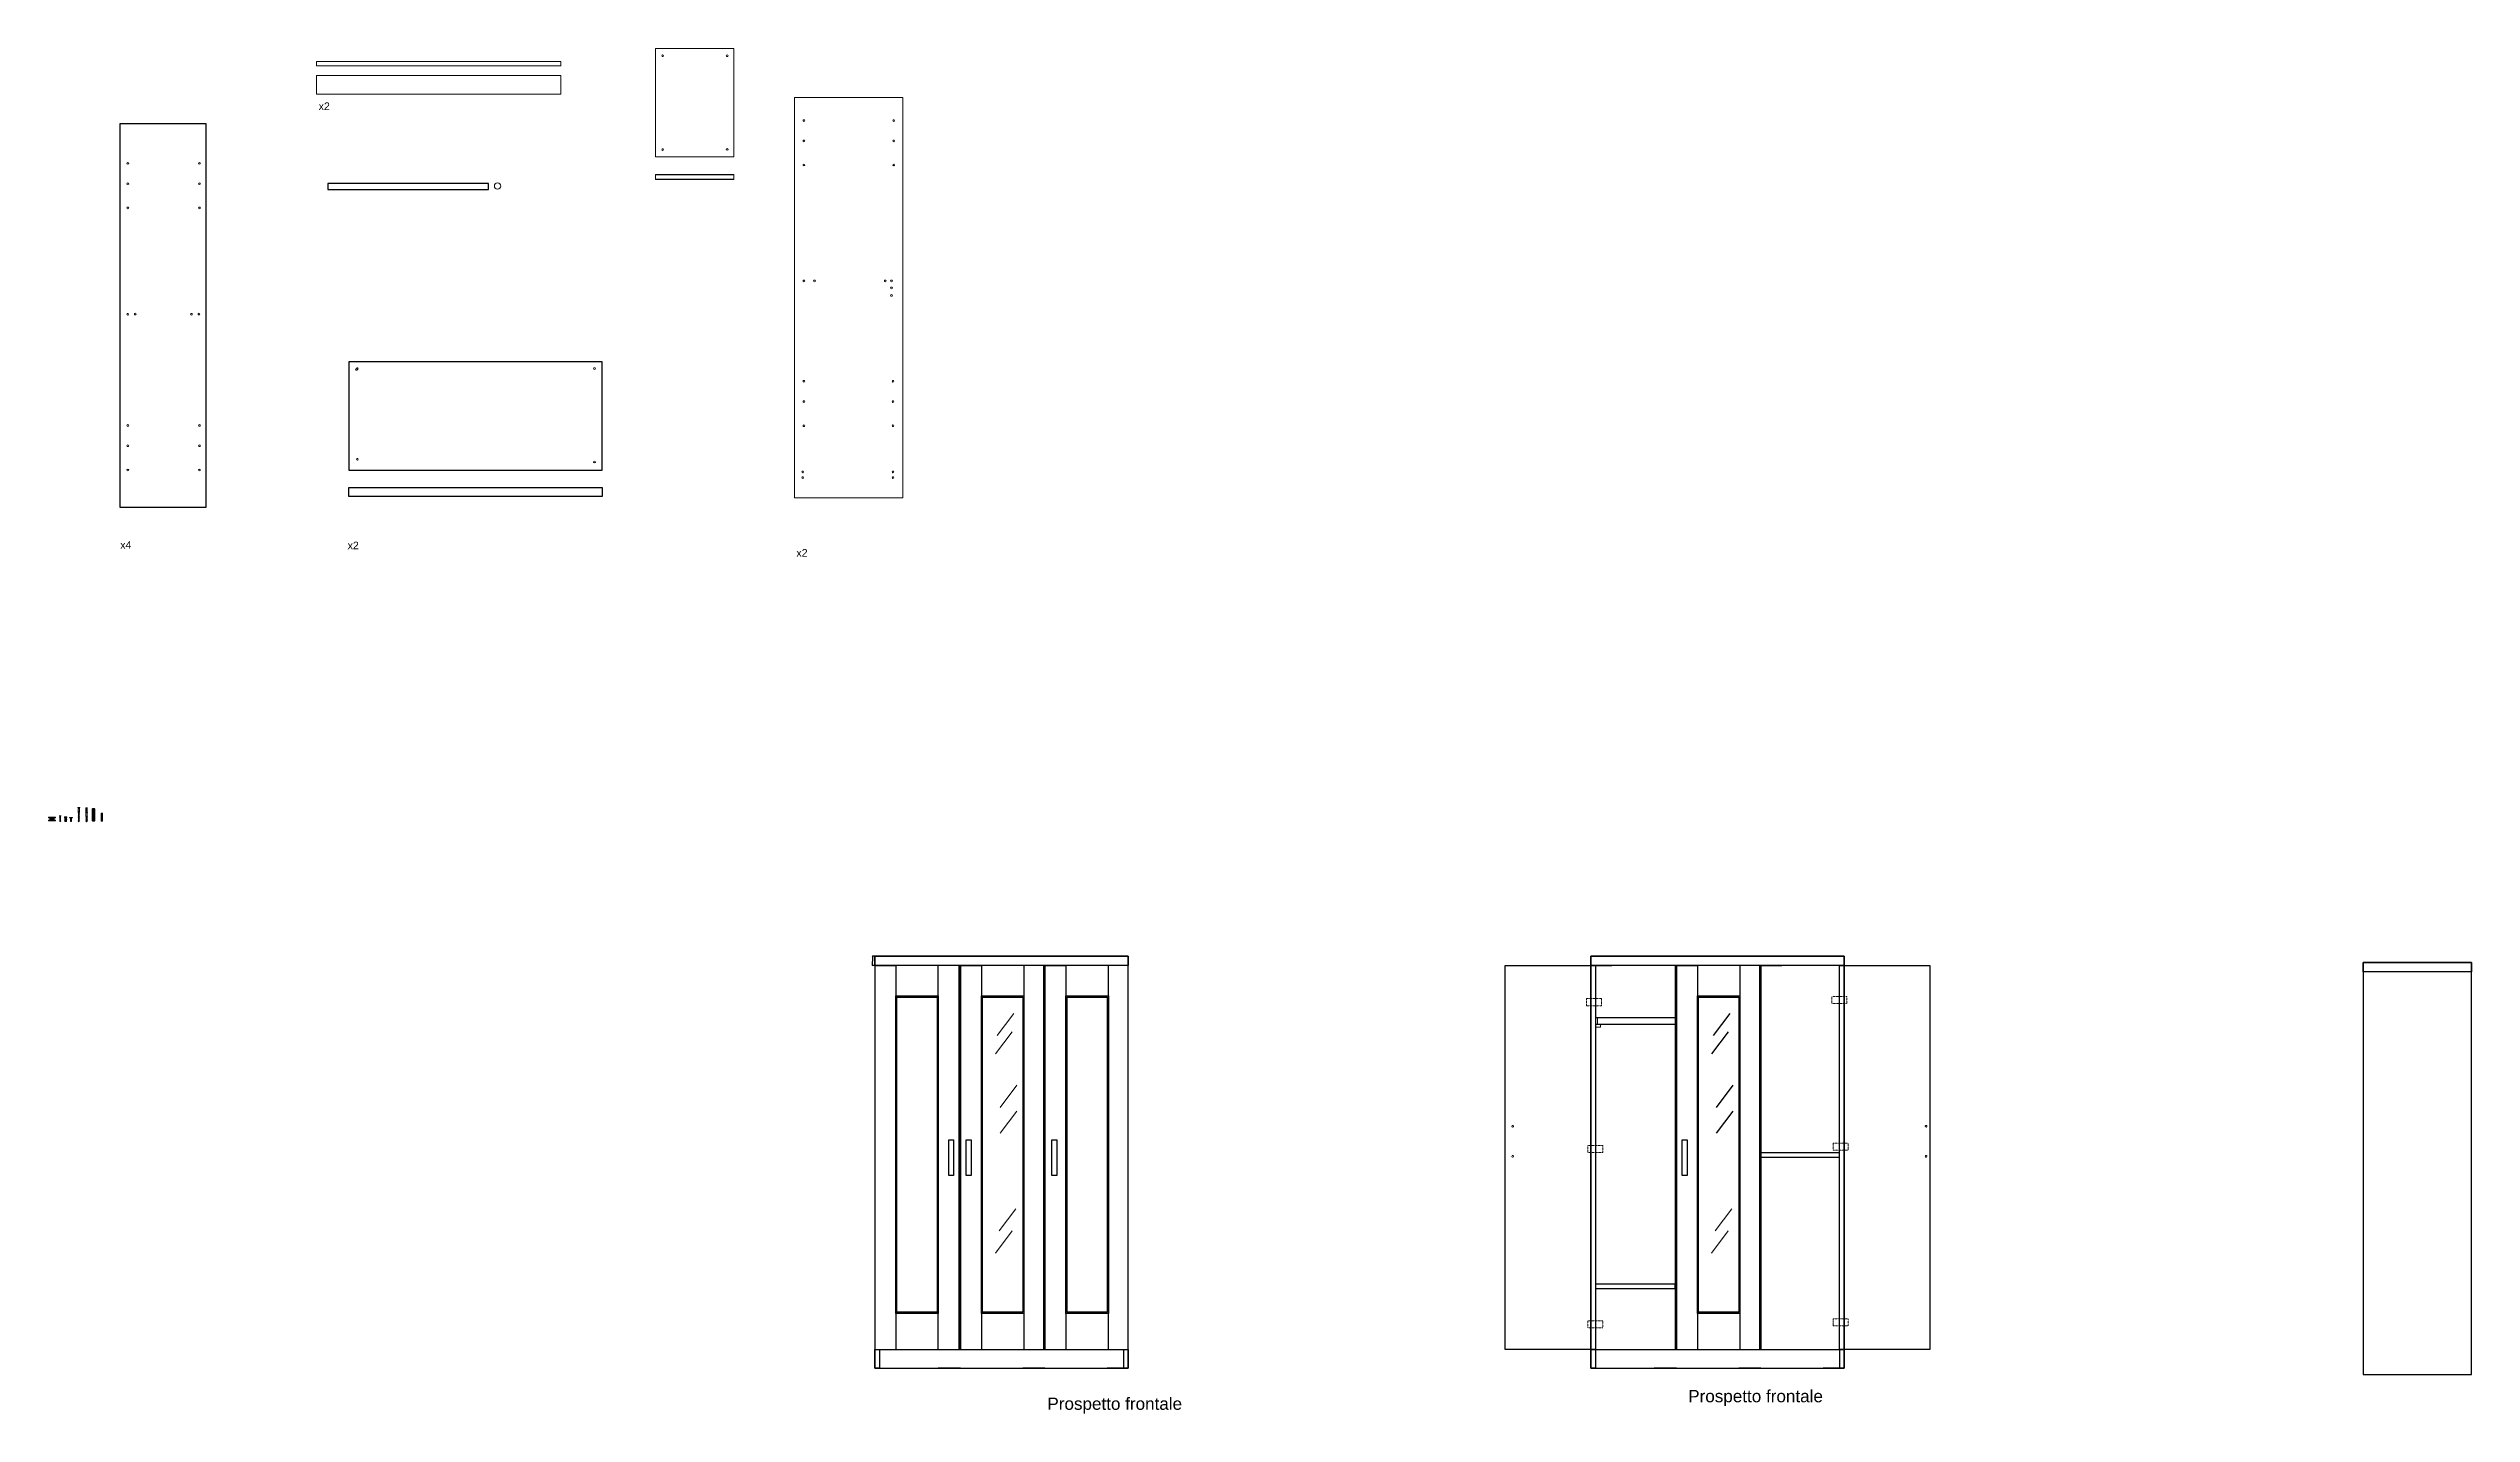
# Model space of a CAD drawing. Header units: millimetres. Extents: x -3423 to 18014, y 42 to 23746.
# Drawn here: x -3423 to 7759, y 6739 to 13034 of the extents above; entities that cross this region are included whole.
import ezdxf

# ---------------------------------------------------------------- set-up
doc = ezdxf.new("R2010")
doc.units = ezdxf.units.MM
doc.header["$MEASUREMENT"] = 0
doc.linetypes.add('HIDDEN', pattern=[0.375, 0.25, -0.125])
for name, color, linetype, lineweight in [('Arredi', 3, 'Continuous', 25), ('Dettagli', 210, 'Continuous', 5), ('quote', 2, 'Continuous', 9), ('Tratteggi', 2, 'HIDDEN', 15), ('Viti', 2, 'Continuous', 15)]:
    doc.layers.add(name, color=color, linetype=linetype, lineweight=lineweight)
doc.layers.add('Testo', color=1, linetype='Continuous')
doc.styles.add('E-ROMANS', font='romans.shx', dxfattribs={"width": 0.8})
doc.styles.get("Standard").update_dxf_attribs({"font": 'Arial.ttf'})
doc.dimstyles.new('E-0050_TICK_18', dxfattribs={"dimscale": 0.001, "dimtxt": 90, "dimasz": 90, "dimexe": 45, "dimexo": 30, "dimgap": 45, "dimtad": 0, "dimzin": 0, "dimdsep": 46, "dimtxsty": 'E-ROMANS', "dimblk": 'OBLIQUE', "dimcen": 45, "dimclrd": 256, "dimclre": 256, "dimclrt": 256, "dimadec": 0, "dimazin": 0, "dimtfac": 1, "dimtmove": 1, "dimatfit": 3, "dimldrblk": 'OPEN90', "dimfxl": 1, "dimtfill": 1, "dimtolj": 1, "dimtzin": 0, "dimarcsym": 0})

# ---------------------------------------------------------------- blocks, each defined once
blk = doc.blocks.new('_Oblique')
at = {"color": 0, "linetype": 'ByBlock', "lineweight": -2}
blk.add_line((-0.5, -0.5), (0.5, 0.5), dxfattribs=at)
blk = doc.blocks.new('*D34')
at = {"layer": 'quote', "lineweight": -2, "transparency": 16777216}
for p, q in [((389, 8848), (379, 8848)), ((380, 8848), (380, 8828)), ((389, 8805), (379, 8805)), ((380, 8805), (380, 8824))]:
    blk.add_line(p, q, dxfattribs=at)
at = {"layer": 'quote', "lineweight": -2, "transparency": 16777216, "xscale": 2.7, "yscale": 2.7, "zscale": 2.7}
for p, rotation in [((380, 8848), 90), ((380, 8805), 270)]:
    blk.add_blockref('_Oblique', p, dxfattribs=dict(at, rotation=rotation))
at = {"layer": 'quote', "transparency": 16777216, "insert": (380, 8826), "char_height": 2.7, "attachment_point": 5, "rotation": 90, "style": 'E-ROMANS', "bg_fill": 3, "box_fill_scale": 1.25, "bg_fill_color": 256, "bg_fill_true_color": 13158600, "bg_fill_transparency": 0}
blk.add_mtext('\\A1;4', dxfattribs=at)
at = {"layer": 'Defpoints', "color": 0, "transparency": 16777216}
for p in [(390, 8848), (380, 8805), (390, 8805)]:
    blk.add_point(p, dxfattribs=at)
blk = doc.blocks.new('_Open90')
at = {"color": 0, "linetype": 'ByBlock', "lineweight": -2}
for p, q in [((0, 0), (-1, 0)), ((-0.5, 0.5), (0, 0)), ((0, 0), (-0.5, -0.5))]:
    blk.add_line(p, q, dxfattribs=at)

msp = doc.modelspace()

# ---------------------------------------------------------------- linework, layer by layer
at = {"layer": 'Arredi'}
for p, q in [((390.222, 8805.136), (487.222, 8805.136)), ((487.222, 8805.136), (487.222, 7033.178)), ((683.222, 7033.178), (683.222, 8805.136)), ((780.222, 8805.136), (780.222, 7033.178)), ((785.577, 8805.136), (882.577, 8805.136)), ((882.577, 8805.136), (882.577, 7033.178)), ((1078.577, 8805.136), (1078.577, 7033.178)), ((1170.222, 7033.178), (1170.222, 8805.136)), ((1175.577, 8805.136), (1272.577, 8805.136)), ((1272.577, 8805.136), (1272.577, 7033.178)), ((1468.577, 7033.178), (1468.577, 8805.136)), ((3694.514, 8805.136), (3791.514, 8805.136)), ((4084.514, 8805.136), (4084.514, 7033.178)), ((4089.869, 8805.136), (4186.869, 8805.136)), ((4186.869, 8805.136), (4186.869, 7033.178)), ((4382.869, 8805.136), (4382.869, 7033.178)), ((4474.514, 7033.178), (4474.514, 8805.136)), ((4479.869, 8805.136), (4576.869, 8805.136)), ((4328.025, 8499.152), (4251.452, 8397.089)), ((4336.533, 8584.205), (4259.961, 8482.142)), ((4349.295, 8252.499), (4272.723, 8150.436)), ((4349.295, 8133.426), (4272.723, 8031.362)), ((390.222, 7033.178), (1560.222, 7033.178)), ((390.222, 7033.178), (390.222, 7033.178)), ((780.222, 6947.616), (683.222, 6947.616)), ((1170.222, 6947.616), (1073.222, 6947.616)), ((1560.222, 6947.616), (1463.222, 6947.616)), ((3694.514, 7033.178), (4864.514, 7033.178)), ((3694.514, 7033.178), (3694.514, 7033.178)), ((4084.514, 6947.616), (3987.514, 6947.616)), ((4474.514, 6947.616), (4377.514, 6947.616)), ((4864.514, 6947.616), (4767.514, 6947.616))]:
    msp.add_line(p, q, dxfattribs=at)
at = {"layer": 'Arredi', "color": 0}
for points in [[(-3092.416, 12688.608), (-2697.061, 12688.608), (-2697.061, 10916.65), (-3092.416, 10916.65)], [(-2037.611, 11009.649), (-867.611, 11009.649), (-867.611, 10967.169), (-2037.611, 10967.169)]]:
    msp.add_lwpolyline(points, close=True, dxfattribs=at)
for points in [[(-622.038, 12452.791), (-260.408, 12452.791)], [(-260.408, 12429.777), (-622.038, 12429.777)], [(-1392.751, 12383.031), (-1392.751, 12412.032), (-2133.672, 12412.032), (-2133.672, 12383.031), (-2133.66, 12383.031)], [(-2133.672, 12383.031), (-1392.751, 12383.031)]]:
    msp.add_lwpolyline(points, dxfattribs=at)
at = {"layer": 'Arredi'}
for points in [[(-2037.611, 11088.701), (-867.611, 11088.701), (-867.611, 11588.701), (-2037.611, 11588.701)], [(390.222, 6947.616), (1560.222, 6947.616), (1560.222, 8847.616), (390.222, 8847.616)], [(390.222, 8847.616), (1560.222, 8847.616), (1560.222, 8805.136), (390.222, 8805.136)], [(3694.514, 6947.616), (4864.514, 6947.616), (4864.514, 8847.616), (3694.514, 8847.616)], [(3694.514, 8847.616), (4864.514, 8847.616), (4864.514, 8805.136), (3694.514, 8805.136)], [(3299.159, 8805.136), (3694.514, 8805.136), (3694.514, 7033.178), (3299.159, 7033.178)], [(3694.514, 8805.136), (3715.933, 8805.136), (3715.933, 7033.178), (3694.514, 7033.178)], [(4864.514, 7033.178), (4841.5, 7033.178), (4841.5, 8805.136), (4864.514, 8805.136)], [(4864.514, 8805.136), (5259.869, 8805.136), (5259.869, 7033.178), (4864.514, 7033.178)], [(7259.027, 8818.057), (7259.027, 6918.057), (7759.027, 6918.057), (7759.027, 8818.057)], [(7259.027, 8818.057), (7759.027, 8818.057), (7759.027, 8775.577), (7259.027, 8775.577)], [(487.222, 8664.438), (683.222, 8664.438), (683.222, 7200.535), (487.222, 7200.535)], [(492.577, 8659.083), (677.867, 8659.083), (677.867, 7205.89), (492.577, 7205.89)], [(882.577, 8664.438), (1078.577, 8664.438), (1078.577, 7200.535), (882.577, 7200.535)], [(887.932, 8659.083), (1073.222, 8659.083), (1073.222, 7205.89), (887.932, 7205.89)], [(1272.577, 8664.438), (1468.577, 8664.438), (1468.577, 7200.535), (1272.577, 7200.535)], [(1277.932, 8659.083), (1463.222, 8659.083), (1463.222, 7205.89), (1277.932, 7205.89)], [(4186.869, 8664.438), (4382.869, 8664.438), (4382.869, 7200.535), (4186.869, 7200.535)], [(4192.224, 8659.083), (4377.514, 8659.083), (4377.514, 7205.89), (4192.224, 7205.89)], [(731.456, 8000.292), (754.191, 8000.292), (754.191, 7836.329), (731.456, 7836.329)], [(811.609, 8000.292), (834.343, 8000.292), (834.343, 7836.329), (811.609, 7836.329)], [(1206.964, 8000.292), (1229.698, 8000.292), (1229.698, 7836.329), (1206.964, 7836.329)], [(4115.9, 8000.292), (4138.635, 8000.292), (4138.635, 7836.329), (4115.9, 7836.329)], [(411.642, 6947.616), (390.222, 6947.616), (390.222, 7033.178), (411.642, 7033.178)], [(1560.222, 6947.616), (1538.803, 6947.616), (1538.803, 7033.178), (1560.222, 7033.178)], [(3715.933, 6947.616), (3694.514, 6947.616), (3694.514, 7033.178), (3715.933, 7033.178)], [(4864.514, 6947.616), (4843.095, 6947.616), (4843.095, 7033.178), (4864.514, 7033.178)]]:
    msp.add_lwpolyline(points, close=True, dxfattribs=at)
for points in [[(780.222, 7033.178), (780.222, 8805.136), (785.577, 8805.136), (785.577, 7033.178)], [(1170.222, 7033.178), (1170.222, 8805.136), (1175.577, 8805.136), (1175.577, 7033.178)], [(4084.514, 8805.136), (4089.869, 8805.136), (4089.869, 7033.178)], [(4474.514, 7033.178), (4474.514, 8805.136), (4479.869, 8805.136), (4479.869, 7033.178)], [(4084.514, 8563.129), (3715.658, 8563.129), (3715.658, 8534.128), (4084.514, 8534.128)], [(4479.869, 7941.692), (4841.5, 7941.692)], [(4864.514, 7941.692), (4864.514, 7918.678)], [(4841.5, 7918.678), (4479.869, 7918.678)], [(3715.933, 7336.821), (4084.514, 7336.821)], [(4084.514, 7313.807), (3715.933, 7313.807)], [(4084.514, 7313.807), (4084.514, 7336.821)], [(785.577, 6947.616), (780.222, 6947.616)], [(1175.577, 6947.616), (1170.222, 6947.617)], [(4089.869, 6947.616), (4084.514, 6947.616)], [(4479.869, 6947.616), (4474.514, 6947.617)]]:
    msp.add_lwpolyline(points, dxfattribs=at)
at = {"layer": 'Dettagli', "color": 0}
for p, q in [((-1058.319, 12973.841), (-2185.481, 12973.841)), ((-2185.481, 12973.841), (-2185.481, 12953.841)), ((-1058.319, 12953.841), (-1058.319, 12973.841)), ((-2185.481, 12953.841), (-1058.319, 12953.841)), ((519.499, 12808.223), (519.499, 10961.246)), ((-622.038, 12452.791), (-622.038, 12429.777)), ((-260.408, 12452.791), (-260.408, 12429.777)), ((-3286.324, 9516.121), (-3279.342, 9516.121)), ((-3286.324, 9515.587), (-3279.342, 9515.587)), ((-3284.768, 9469.994), (-3284.768, 9509.685)), ((-3284.768, 9509.685), (-3280.854, 9509.685)), ((-3280.854, 9509.685), (-3280.854, 9495.448)), ((-3280.825, 9470.203), (-3280.854, 9509.685)), ((-3250.035, 9531.1), (-3250.035, 9532.172)), ((-3250.035, 9529.721), (-3250.035, 9530.762)), ((-3250.035, 9528.525), (-3250.035, 9529.383)), ((-3250.035, 9527.329), (-3250.035, 9528.187)), ((-3250.035, 9526.133), (-3250.035, 9526.991)), ((-3250.035, 9525.07), (-3250.035, 9525.795)), ((-3250.035, 9523.874), (-3250.035, 9524.732)), ((-3250.035, 9522.678), (-3250.035, 9523.536)), ((-3250.035, 9521.615), (-3250.035, 9522.34)), ((-3250.035, 9520.552), (-3250.035, 9521.276)), ((-3250.035, 9519.621), (-3250.035, 9520.213)), ((-3250.035, 9518.691), (-3250.035, 9519.283)), ((-3250.035, 9517.761), (-3250.035, 9518.353)), ((-3250.035, 9516.831), (-3250.035, 9517.423)), ((-3250.035, 9515.9), (-3250.035, 9516.492)), ((-3250.035, 9514.97), (-3250.035, 9515.562)), ((-3250.035, 9514.173), (-3250.035, 9514.632)), ((-3250.035, 9513.243), (-3250.035, 9513.835)), ((-3250.035, 9512.445), (-3250.035, 9512.904)), ((-3250.035, 9511.648), (-3250.035, 9512.107)), ((-3250.035, 9511.07), (-3250.035, 9511.31)), ((-3244.204, 9511.07), (-3244.204, 9532.172)), ((-3221.655, 9473.657), (-3221.655, 9526.044)), ((-3221.655, 9526.044), (-3209.931, 9526.044)), ((-3219.305, 9524.371), (-3219.305, 9475.33)), ((-3216.95, 9524.371), (-3216.95, 9475.33)), ((-3214.595, 9524.371), (-3214.595, 9475.33)), ((-3212.24, 9524.371), (-3212.24, 9475.33)), ((-3209.931, 9526.044), (-3209.931, 9473.129)), ((-3180.593, 9472.488), (-3180.593, 9505.957)), ((-3180.593, 9505.957), (-3173.103, 9505.957)), ((-3179.092, 9504.888), (-3179.092, 9473.557)), ((-3177.588, 9504.888), (-3177.588, 9473.557)), ((-3176.083, 9504.888), (-3176.083, 9473.557)), ((-3174.578, 9504.888), (-3174.578, 9473.557)), ((-3173.103, 9505.957), (-3173.103, 9472.151)), ((-3371.361, 9493.052), (-3374.362, 9495.387)), ((-3374.362, 9495.387), (-3365.026, 9495.387)), ((-3371.361, 9469.579), (-3371.361, 9493.052)), ((-3371.361, 9469.579), (-3367.416, 9469.579)), ((-3365.026, 9495.387), (-3367.489, 9493.087)), ((-3367.416, 9469.579), (-3367.442, 9493.13)), ((-3321.191, 9483.616), (-3322.172, 9483.053)), ((-3322.172, 9483.053), (-3321.166, 9482.935)), ((-3321.191, 9481.322), (-3322.172, 9480.759)), ((-3322.172, 9480.759), (-3321.166, 9480.641)), ((-3321.191, 9479.027), (-3322.172, 9478.465)), ((-3322.172, 9478.465), (-3321.166, 9478.346)), ((-3321.191, 9476.733), (-3322.172, 9476.171)), ((-3322.172, 9476.171), (-3321.166, 9476.052)), ((-3321.191, 9474.439), (-3322.172, 9473.876)), ((-3322.172, 9473.876), (-3321.166, 9473.758)), ((-3321.191, 9472.145), (-3322.172, 9471.582)), ((-3322.172, 9471.582), (-3321.166, 9471.463)), ((-3321.191, 9469.85), (-3322.172, 9469.288)), ((-3322.172, 9469.288), (-3321.166, 9469.169)), ((-3321.191, 9485.127), (-3321.174, 9483.619)), ((-3317.269, 9484.316), (-3321.191, 9483.616)), ((-3317.269, 9482.022), (-3321.191, 9481.322)), ((-3317.269, 9479.728), (-3321.191, 9479.027)), ((-3317.269, 9477.434), (-3321.191, 9476.733)), ((-3317.269, 9475.139), (-3321.191, 9474.439)), ((-3317.269, 9472.845), (-3321.191, 9472.145)), ((-3317.269, 9470.551), (-3321.191, 9469.85)), ((-3321.166, 9482.935), (-3317.267, 9483.633)), ((-3321.166, 9482.935), (-3321.149, 9481.329)), ((-3321.166, 9480.641), (-3317.267, 9481.339)), ((-3321.166, 9478.346), (-3317.267, 9479.045)), ((-3321.166, 9476.052), (-3317.267, 9476.75)), ((-3321.166, 9473.758), (-3317.267, 9474.456)), ((-3321.166, 9471.463), (-3317.267, 9472.162)), ((-3321.166, 9469.169), (-3317.267, 9469.868)), ((-3321.141, 9480.645), (-3321.123, 9479.039)), ((-3321.116, 9478.355), (-3321.098, 9476.75)), ((-3321.09, 9476.066), (-3321.073, 9474.46)), ((-3321.065, 9473.776), (-3321.047, 9472.17)), ((-3321.04, 9471.486), (-3321.022, 9469.88)), ((-3321.014, 9469.196), (-3317.299, 9469.196)), ((-3317.299, 9469.196), (-3317.298, 9469.862)), ((-3317.296, 9470.546), (-3317.293, 9472.157)), ((-3317.292, 9472.841), (-3317.289, 9474.452)), ((-3317.287, 9475.136), (-3317.284, 9476.747)), ((-3317.283, 9477.431), (-3317.279, 9479.043)), ((-3317.278, 9479.726), (-3317.275, 9481.338)), ((-3317.274, 9482.021), (-3317.27, 9483.633)), ((-3317.269, 9484.316), (-3317.267, 9485.127)), ((-3316.287, 9484.108), (-3317.269, 9484.316)), ((-3316.287, 9481.814), (-3317.269, 9482.022)), ((-3316.287, 9479.52), (-3317.269, 9479.728)), ((-3316.287, 9477.226), (-3317.269, 9477.434)), ((-3316.287, 9474.931), (-3317.269, 9475.139)), ((-3316.287, 9472.637), (-3317.269, 9472.845)), ((-3316.287, 9470.343), (-3317.269, 9470.551)), ((-3317.267, 9483.633), (-3316.287, 9484.108)), ((-3317.267, 9481.339), (-3316.287, 9481.814)), ((-3317.267, 9479.045), (-3316.287, 9479.52)), ((-3317.267, 9476.75), (-3316.287, 9477.226)), ((-3317.267, 9474.456), (-3316.287, 9474.931)), ((-3317.267, 9472.162), (-3316.287, 9472.637)), ((-3317.267, 9469.868), (-3316.287, 9470.343)), ((-3284.727, 9470.01), (-3284.721, 9470.003)), ((-3284.39, 9469.561), (-3282.854, 9467.512)), ((-3282.854, 9467.512), (-3280.857, 9470.134)), ((-3249.2, 9470.112), (-3249.2, 9493.774)), ((-3249.088, 9469.635), (-3247.091, 9467.387)), ((-3247.091, 9467.387), (-3245.256, 9469.835)), ((-3245.257, 9470.816), (-3245.274, 9493.774)), ((-3245.256, 9469.835), (-3245.256, 9470.321)), ((-3209.931, 9473.129), (-3221.655, 9473.657)), ((-3173.103, 9472.151), (-3180.593, 9472.488))]:
    msp.add_line(p, q, dxfattribs=at)
at = {"layer": 'Dettagli'}
for p, q in [((1023.733, 8499.152), (947.161, 8397.089)), ((1032.241, 8584.205), (955.669, 8482.142)), ((1045.003, 8252.499), (968.431, 8150.436)), ((1045.003, 8133.426), (968.431, 8031.362)), ((1040.749, 7682.646), (964.177, 7580.583)), ((4345.041, 7682.646), (4268.469, 7580.583)), ((1023.733, 7580.583), (947.161, 7478.519)), ((4328.025, 7580.583), (4251.452, 7478.519))]:
    msp.add_line(p, q, dxfattribs=at)
at = {"layer": 'Dettagli', "color": 0}
for points in [[(-622.038, 12533.93), (-260.408, 12533.93), (-260.408, 13033.93), (-622.038, 13033.93)], [(-2185.481, 12823.176), (-1058.319, 12823.176), (-1058.319, 12908.738), (-2185.481, 12908.738)], [(-3287.493, 9533.054), (-3278.099, 9533.054), (-3278.099, 9532.054), (-3287.493, 9532.054)], [(-3286.324, 9527.064), (-3279.342, 9527.064), (-3279.342, 9509.768), (-3286.324, 9509.768)], [(-3285.227, 9532.039), (-3280.68, 9532.039), (-3280.68, 9527.064), (-3285.227, 9527.064)], [(-3251.44, 9511.07), (-3242.937, 9511.07), (-3242.937, 9508.883), (-3251.44, 9508.883)], [(-3251.027, 9532.517), (-3243.416, 9532.517), (-3243.416, 9532.172), (-3251.027, 9532.172)], [(-3390.842, 9488.999), (-3423.171, 9488.999), (-3423.171, 9485.846), (-3390.842, 9485.846)], [(-3423.171, 9474.81), (-3390.842, 9474.81), (-3390.842, 9472.333), (-3423.171, 9472.333)], [(-3396.514, 9485.898), (-3417.542, 9485.898), (-3417.542, 9483.143), (-3396.514, 9483.143)], [(-3396.514, 9483.143), (-3417.542, 9483.143), (-3417.542, 9480.389), (-3396.514, 9480.389)], [(-3396.514, 9480.389), (-3417.542, 9480.389), (-3417.542, 9477.634), (-3396.514, 9477.634)], [(-3396.514, 9477.634), (-3417.542, 9477.634), (-3417.542, 9474.879), (-3396.514, 9474.879)], [(-3349.619, 9490.153), (-3337.732, 9490.153), (-3337.732, 9487.979), (-3349.619, 9487.979)], [(-3346.982, 9487.979), (-3340.455, 9487.979), (-3340.455, 9469.122), (-3346.982, 9469.122)], [(-3326.328, 9487.763), (-3312.107, 9487.763), (-3312.107, 9485.163), (-3326.328, 9485.163)]]:
    msp.add_lwpolyline(points, close=True, dxfattribs=at)
for points in [[(519.499, 10961.246), (19.499, 10961.246), (19.499, 12808.223), (519.499, 12808.223)], [(-3286.324, 9507.21), (-3284.824, 9507.261), (-3280.782, 9507.989), (-3279.324, 9508.46), (-3280.824, 9508.477), (-3284.768, 9507.772), (-3286.324, 9507.21)], [(-3286.324, 9504.987), (-3284.824, 9505.038), (-3280.782, 9505.767), (-3279.324, 9506.238), (-3280.824, 9506.254), (-3284.768, 9505.55), (-3286.324, 9504.987)], [(-3251.067, 9530.727), (-3249.567, 9530.778), (-3245.525, 9531.506), (-3244.067, 9531.977), (-3245.567, 9531.994), (-3249.512, 9531.29), (-3251.067, 9530.727)], [(-3251.067, 9529.348), (-3249.567, 9529.399), (-3245.525, 9530.127), (-3244.067, 9530.598), (-3245.567, 9530.615), (-3249.512, 9529.91), (-3251.067, 9529.348)], [(-3251.067, 9528.152), (-3249.567, 9528.203), (-3245.525, 9528.931), (-3244.067, 9529.402), (-3245.567, 9529.419), (-3249.512, 9528.714), (-3251.067, 9528.152)], [(-3251.067, 9526.956), (-3249.567, 9527.007), (-3245.525, 9527.735), (-3244.067, 9528.206), (-3245.567, 9528.223), (-3249.512, 9527.518), (-3251.067, 9526.956)], [(-3251.067, 9525.76), (-3249.567, 9525.811), (-3245.525, 9526.539), (-3244.067, 9527.01), (-3245.567, 9527.027), (-3249.512, 9526.322), (-3251.067, 9525.76)], [(-3251.067, 9524.697), (-3249.567, 9524.747), (-3245.525, 9525.476), (-3244.067, 9525.947), (-3245.567, 9525.963), (-3249.512, 9525.259), (-3251.067, 9524.697)], [(-3251.067, 9523.501), (-3249.567, 9523.552), (-3245.525, 9524.28), (-3244.067, 9524.751), (-3245.567, 9524.768), (-3249.512, 9524.063), (-3251.067, 9523.501)], [(-3251.067, 9522.304), (-3249.567, 9522.355), (-3245.525, 9523.084), (-3244.067, 9523.555), (-3245.567, 9523.571), (-3249.512, 9522.867), (-3251.067, 9522.304)], [(-3251.067, 9521.241), (-3249.567, 9521.292), (-3245.525, 9522.021), (-3244.067, 9522.492), (-3245.567, 9522.508), (-3249.512, 9521.804), (-3251.067, 9521.241)], [(-3251.067, 9520.178), (-3249.567, 9520.229), (-3245.525, 9520.958), (-3244.067, 9521.429), (-3245.567, 9521.445), (-3249.512, 9520.741), (-3251.067, 9520.178)], [(-3251.067, 9519.248), (-3249.567, 9519.299), (-3245.525, 9520.027), (-3244.067, 9520.498), (-3245.567, 9520.515), (-3249.512, 9519.811), (-3251.067, 9519.248)], [(-3251.067, 9518.318), (-3249.567, 9518.369), (-3245.525, 9519.097), (-3244.067, 9519.568), (-3245.567, 9519.585), (-3249.512, 9518.88), (-3251.067, 9518.318)], [(-3251.067, 9517.388), (-3249.567, 9517.439), (-3245.525, 9518.167), (-3244.067, 9518.638), (-3245.567, 9518.655), (-3249.512, 9517.95), (-3251.067, 9517.388)], [(-3251.067, 9516.457), (-3249.567, 9516.508), (-3245.525, 9517.237), (-3244.067, 9517.708), (-3245.567, 9517.724), (-3249.512, 9517.02), (-3251.067, 9516.457)], [(-3251.067, 9515.527), (-3249.567, 9515.578), (-3245.525, 9516.306), (-3244.067, 9516.777), (-3245.567, 9516.794), (-3249.512, 9516.09), (-3251.067, 9515.527)], [(-3251.067, 9514.597), (-3249.567, 9514.648), (-3245.525, 9515.376), (-3244.067, 9515.847), (-3245.567, 9515.864), (-3249.512, 9515.159), (-3251.067, 9514.597)], [(-3251.067, 9513.8), (-3249.567, 9513.851), (-3245.525, 9514.579), (-3244.067, 9515.05), (-3245.567, 9515.067), (-3249.512, 9514.362), (-3251.067, 9513.8)], [(-3251.067, 9512.869), (-3249.567, 9512.92), (-3245.525, 9513.649), (-3244.067, 9514.12), (-3245.567, 9514.136), (-3249.512, 9513.432), (-3251.067, 9512.869)], [(-3251.067, 9512.072), (-3249.567, 9512.123), (-3245.525, 9512.851), (-3244.067, 9513.322), (-3245.567, 9513.339), (-3249.512, 9512.635), (-3251.067, 9512.072)], [(-3251.067, 9511.275), (-3249.567, 9511.326), (-3245.525, 9512.054), (-3244.067, 9512.525), (-3245.567, 9512.542), (-3249.512, 9511.837), (-3251.067, 9511.275)], [(-3250.035, 9511.07), (-3244.204, 9511.07)], [(-3244.204, 9508.883), (-3244.204, 9493.774), (-3250.035, 9493.774), (-3250.035, 9508.883)], [(-3245.824, 9511.07), (-3245.525, 9511.124), (-3244.067, 9511.595), (-3245.567, 9511.612), (-3248.599, 9511.07)], [(-3221.655, 9526.044), (-3218.644, 9529.282), (-3212.899, 9529.282), (-3209.931, 9526.044)], [(-3180.593, 9505.957), (-3178.67, 9508.026), (-3175, 9508.026), (-3173.103, 9505.957)], [(-3372.916, 9488.034), (-3371.416, 9488.085), (-3367.375, 9488.814), (-3365.916, 9489.285), (-3367.416, 9489.301), (-3371.361, 9488.597), (-3372.916, 9488.034)], [(-3372.916, 9483.59), (-3371.416, 9483.641), (-3367.375, 9484.369), (-3365.916, 9484.84), (-3367.416, 9484.857), (-3371.361, 9484.153), (-3372.916, 9483.59)], [(-3372.916, 9479.146), (-3371.416, 9479.197), (-3367.375, 9479.925), (-3365.916, 9480.396), (-3367.416, 9480.413), (-3371.361, 9479.708), (-3372.916, 9479.146)], [(-3372.916, 9474.701), (-3371.416, 9474.752), (-3367.375, 9475.48), (-3365.916, 9475.951), (-3367.416, 9475.968), (-3371.361, 9475.264), (-3372.916, 9474.701)], [(-3372.916, 9470.257), (-3371.416, 9470.308), (-3367.375, 9471.036), (-3365.916, 9471.507), (-3367.416, 9471.524), (-3371.361, 9470.819), (-3372.916, 9470.257)], [(-3348.621, 9484.6), (-3346.982, 9485.377), (-3340.423, 9486.548), (-3338.783, 9486.52), (-3340.423, 9485.726), (-3346.982, 9484.554), (-3348.621, 9484.6)], [(-3348.621, 9481.055), (-3346.982, 9481.832), (-3340.423, 9483.003), (-3338.783, 9482.975), (-3340.423, 9482.181), (-3346.982, 9481.009), (-3348.621, 9481.055)], [(-3348.621, 9477.51), (-3346.982, 9478.287), (-3340.423, 9479.458), (-3338.783, 9479.43), (-3340.423, 9478.636), (-3346.982, 9477.464), (-3348.621, 9477.51)], [(-3348.621, 9473.965), (-3346.982, 9474.742), (-3340.423, 9475.913), (-3338.783, 9475.885), (-3340.423, 9475.091), (-3346.982, 9473.919), (-3348.621, 9473.965)], [(-3348.621, 9470.42), (-3346.982, 9471.196), (-3340.423, 9472.368), (-3338.783, 9472.34), (-3340.423, 9471.546), (-3346.982, 9470.374), (-3348.621, 9470.42)], [(-3286.324, 9502.765), (-3284.824, 9502.816), (-3280.782, 9503.544), (-3279.324, 9504.015), (-3280.824, 9504.032), (-3284.768, 9503.328), (-3286.324, 9502.765)], [(-3286.324, 9500.543), (-3284.824, 9500.594), (-3280.782, 9501.322), (-3279.324, 9501.793), (-3280.824, 9501.81), (-3284.768, 9501.105), (-3286.324, 9500.543)], [(-3286.324, 9498.321), (-3284.824, 9498.372), (-3280.782, 9499.1), (-3279.324, 9499.571), (-3280.824, 9499.588), (-3284.768, 9498.883), (-3286.324, 9498.321)], [(-3286.324, 9496.098), (-3284.824, 9496.149), (-3280.782, 9496.878), (-3279.324, 9497.349), (-3280.824, 9497.365), (-3284.768, 9496.661), (-3286.324, 9496.098)], [(-3286.324, 9493.876), (-3284.824, 9493.927), (-3280.782, 9494.655), (-3279.324, 9495.126), (-3280.824, 9495.143), (-3284.768, 9494.439), (-3286.324, 9493.876)], [(-3286.324, 9491.654), (-3284.824, 9491.705), (-3280.782, 9492.433), (-3279.324, 9492.904), (-3280.824, 9492.921), (-3284.768, 9492.217), (-3286.324, 9491.654)], [(-3286.324, 9489.432), (-3284.824, 9489.483), (-3280.782, 9490.211), (-3279.324, 9490.682), (-3280.824, 9490.699), (-3284.768, 9489.994), (-3286.324, 9489.432)], [(-3286.324, 9487.21), (-3284.824, 9487.261), (-3280.782, 9487.989), (-3279.324, 9488.46), (-3280.824, 9488.477), (-3284.768, 9487.772), (-3286.324, 9487.21)], [(-3286.324, 9484.987), (-3284.824, 9485.038), (-3280.782, 9485.767), (-3279.324, 9486.238), (-3280.824, 9486.254), (-3284.768, 9485.55), (-3286.324, 9484.987)], [(-3286.324, 9482.765), (-3284.824, 9482.816), (-3280.782, 9483.544), (-3279.324, 9484.015), (-3280.824, 9484.032), (-3284.768, 9483.328), (-3286.324, 9482.765)], [(-3286.324, 9480.543), (-3284.824, 9480.594), (-3280.782, 9481.322), (-3279.324, 9481.793), (-3280.824, 9481.81), (-3284.768, 9481.105), (-3286.324, 9480.543)], [(-3286.324, 9478.321), (-3284.824, 9478.372), (-3280.782, 9479.1), (-3279.324, 9479.571), (-3280.824, 9479.588), (-3284.768, 9478.883), (-3286.324, 9478.321)], [(-3286.324, 9476.098), (-3284.824, 9476.149), (-3280.782, 9476.878), (-3279.324, 9477.349), (-3280.824, 9477.365), (-3284.768, 9476.661), (-3286.324, 9476.098)], [(-3286.324, 9473.876), (-3284.824, 9473.927), (-3280.782, 9474.655), (-3279.324, 9475.126), (-3280.824, 9475.143), (-3284.768, 9474.439), (-3286.324, 9473.876)], [(-3286.324, 9471.654), (-3284.824, 9471.705), (-3280.782, 9472.433), (-3279.324, 9472.904), (-3280.824, 9472.921), (-3284.768, 9472.217), (-3286.324, 9471.654)], [(-3286.324, 9469.432), (-3284.824, 9469.483), (-3280.782, 9470.211), (-3279.324, 9470.682), (-3280.824, 9470.699), (-3284.768, 9469.994), (-3286.324, 9469.432)], [(-3250.755, 9491.771), (-3249.255, 9491.822), (-3245.213, 9492.551), (-3243.755, 9493.022), (-3245.255, 9493.038), (-3249.2, 9492.334), (-3250.755, 9491.771)], [(-3250.755, 9489.549), (-3249.255, 9489.6), (-3245.213, 9490.328), (-3243.755, 9490.799), (-3245.255, 9490.816), (-3249.2, 9490.112), (-3250.755, 9489.549)], [(-3250.755, 9487.327), (-3249.255, 9487.378), (-3245.213, 9488.106), (-3243.755, 9488.577), (-3245.255, 9488.594), (-3249.2, 9487.889), (-3250.755, 9487.327)], [(-3250.755, 9485.105), (-3249.255, 9485.156), (-3245.213, 9485.884), (-3243.755, 9486.355), (-3245.255, 9486.372), (-3249.2, 9485.667), (-3250.755, 9485.105)], [(-3250.755, 9482.882), (-3249.255, 9482.933), (-3245.213, 9483.662), (-3243.755, 9484.133), (-3245.255, 9484.149), (-3249.2, 9483.445), (-3250.755, 9482.882)], [(-3250.755, 9480.66), (-3249.255, 9480.711), (-3245.213, 9481.439), (-3243.755, 9481.91), (-3245.255, 9481.927), (-3249.2, 9481.223), (-3250.755, 9480.66)], [(-3250.755, 9478.438), (-3249.255, 9478.489), (-3245.213, 9479.217), (-3243.755, 9479.688), (-3245.255, 9479.705), (-3249.2, 9479.001), (-3250.755, 9478.438)], [(-3250.755, 9476.216), (-3249.255, 9476.267), (-3245.213, 9476.995), (-3243.755, 9477.466), (-3245.255, 9477.483), (-3249.2, 9476.778), (-3250.755, 9476.216)], [(-3250.755, 9473.994), (-3249.255, 9474.045), (-3245.213, 9474.773), (-3243.755, 9475.244), (-3245.255, 9475.261), (-3249.2, 9474.556), (-3250.755, 9473.994)], [(-3250.755, 9471.771), (-3249.255, 9471.822), (-3245.213, 9472.551), (-3243.755, 9473.022), (-3245.255, 9473.038), (-3249.2, 9472.334), (-3250.755, 9471.771)], [(-3250.755, 9469.549), (-3249.255, 9469.6), (-3245.213, 9470.328), (-3243.755, 9470.799), (-3245.255, 9470.816), (-3249.2, 9470.112), (-3250.755, 9469.549)], [(-3221.655, 9473.657), (-3218.644, 9470.42), (-3212.899, 9470.42), (-3209.931, 9473.129)], [(-3180.593, 9472.488), (-3178.67, 9470.42), (-3175, 9470.42), (-3173.103, 9472.151)]]:
    msp.add_lwpolyline(points, dxfattribs=at)
at = {"layer": 'Dettagli'}
for points in [[(4813.622, 7985.054), (4813.622, 7980.119)], [(4813.622, 7963.97), (4813.622, 7958.813)], [(4813.622, 7175.862), (4813.622, 7170.927)], [(4813.622, 7154.779), (4813.622, 7149.621)]]:
    msp.add_lwpolyline(points, dxfattribs=at)
at = {"layer": 'Dettagli', "color": 0}
msp.add_circle((-1350.614, 12399.711), 14.68, dxfattribs=at)
at = {"layer": 'Tratteggi'}
for points in [[(3674.663, 8651.972), (3743.199, 8651.972), (3743.199, 8619.546), (3674.663, 8619.546)], [(4807.003, 8662.131), (4875.539, 8662.131), (4875.539, 8629.705), (4807.003, 8629.705)], [(3681.282, 7974.895), (3749.818, 7974.895), (3749.818, 7942.468), (3681.282, 7942.468)], [(4813.622, 7985.054), (4882.158, 7985.054), (4882.158, 7952.628), (4813.622, 7952.628)], [(3681.282, 7165.703), (3749.818, 7165.703), (3749.818, 7133.277), (3681.282, 7133.277)], [(4813.622, 7175.862), (4882.158, 7175.862), (4882.158, 7143.436), (4813.622, 7143.436)]]:
    msp.add_lwpolyline(points, close=True, dxfattribs=at)
for centre in [(3334.065, 8063.536), (5241.864, 8063.536), (3334.065, 7924.956), (5241.864, 7924.956)]:
    msp.add_circle(centre, 3.959, dxfattribs=at)
at = {"layer": 'Viti'}
for points in [[(3715.658, 8534.128), (3726.004, 8534.128), (3726.004, 8563.129), (3715.658, 8563.129)], [(3715.658, 8534.128), (3739.499, 8534.128), (3739.499, 8521.223), (3715.658, 8521.223)]]:
    msp.add_lwpolyline(points, close=True, dxfattribs=at)
at = {"layer": 'Viti', "color": 0}
for centre in [(-588.713, 13000.216), (-291.042, 13000.216), (62.985, 12701.71), (477.453, 12701.71), (-588.713, 12567.665), (-291.042, 12568.805), (62.985, 12607.952), (477.453, 12607.952), (-3056.972, 12504.242), (-3056.972, 12410.484), (-2726.31, 12504.242), (-2726.31, 12410.484), (62.985, 12496.383), (477.453, 12496.383), (-3056.972, 12298.915), (-2726.31, 12298.915), (62.985, 11962.055), (111.983, 11962.055), (438.307, 11962.055), (467.444, 11962.055), (467.444, 11929.997), (467.444, 11895.025), (-3057.51, 11808.428), (-3022.89, 11808.96), (-2763.424, 11808.428), (-2728.804, 11808.96), (-2001.539, 11553.894), (-1997.58, 11557.854), (-903.367, 11557.854), (62.985, 11499.467), (62.985, 11405.709), (474.072, 11499.467), (474.072, 11405.709), (-3056.972, 11295.455), (-2726.31, 11295.455), (62.985, 11294.14), (474.072, 11294.14), (-3056.972, 11201.696), (-2726.31, 11201.696), (-3056.972, 11090.128), (-2726.31, 11090.128), (-1997.58, 11139.829), (-903.367, 11126.755), (57.425, 11081.394), (474.072, 11081.394), (57.425, 11055.164), (474.072, 11055.164)]:
    msp.add_circle(centre, 3.959, dxfattribs=at)

# ---------------------------------------------------------------- texts
at = {"layer": 'Testo', "char_height": 35, "attachment_point": 1}
for s, insert in [('x2', (-2176.288, 12785.181)), ('x4', (-3092.118, 10761.677)), ('x2', (-2042.55, 10759.56)), ('x2', (28.462, 10725.244))]:
    msp.add_mtext_dynamic_manual_height_columns(s, width=211.5, gutter_width=175, heights=[0], dxfattribs=dict(at, insert=insert))
at = {"layer": 'Testo'}
note = msp.add_mtext_dynamic_manual_height_columns('Prospetto frontale\\P', width=765.17668, gutter_width=25, heights=[25.419, 0], dxfattribs=dict(at, insert=(3353.931, 6847.051), char_height=56.38145, attachment_point=1, line_spacing_factor=0.280897))
note = msp.add_mtext_dynamic_manual_height_columns('Prospetto frontale\\P', width=765.17668, gutter_width=25, heights=[25.419, 0], dxfattribs=dict(at, insert=(396.609, 6812.135), char_height=56.38145, attachment_point=1, line_spacing_factor=0.280897))

# ---------------------------------------------------------------- next in the draw order: dimensions: what is measured, and where the dimension line sits
at = {"layer": 'quote'}
dim = msp.add_linear_dim(base=(380.035, 8805.136), p1=(390.222, 8847.616), p2=(390.222, 8805.136), angle=90, text='4', dimstyle='E-0050_TICK_18', override={"dimscale": 0.03}, dxfattribs=at)
dim.commit()
dim.dimension.update_dxf_attribs({"geometry": '*D34', "text_midpoint": (380.035, 8826.376)})

doc.saveas('drawing.dxf')
